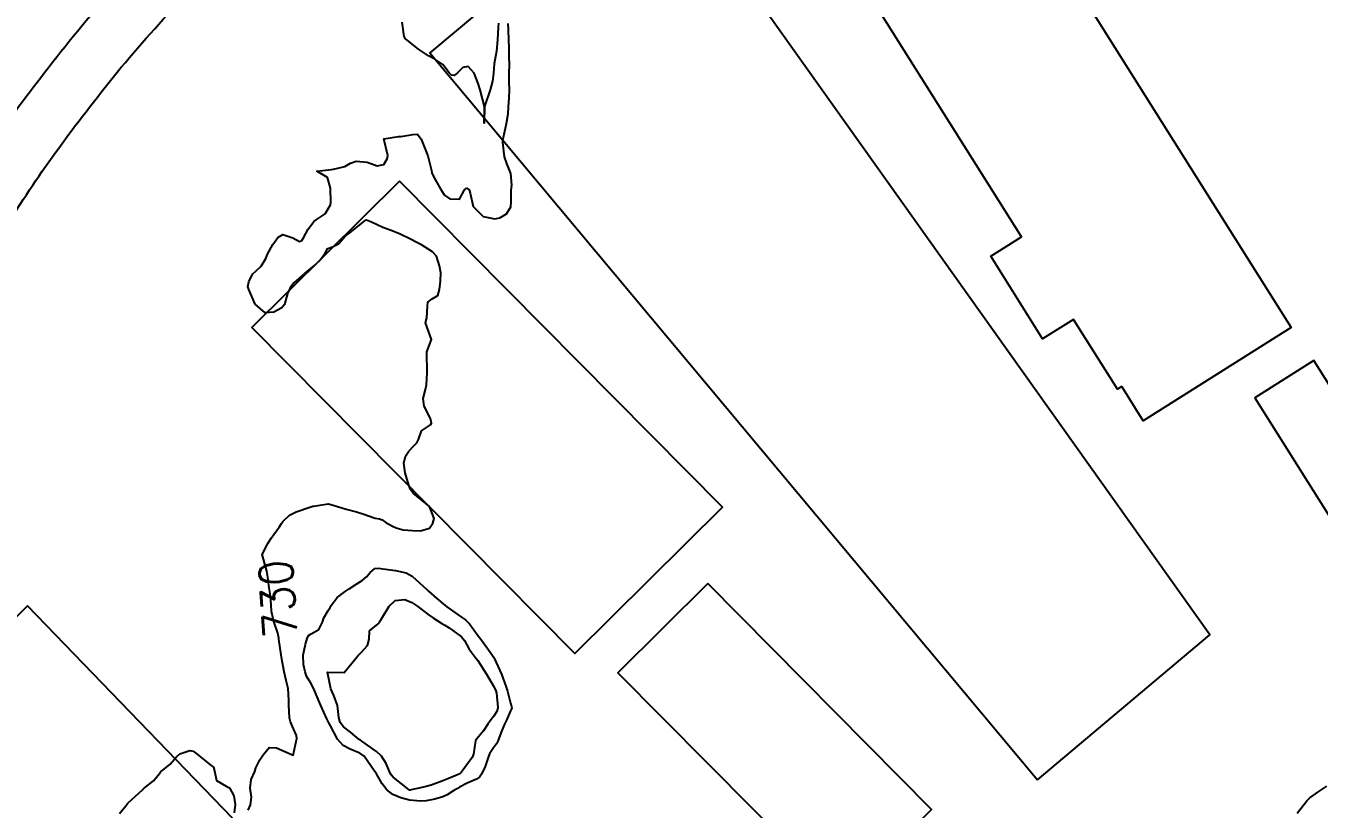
# Model space of a CAD drawing. Header units: metres. Extents: x 307586 to 320046, y 7427249 to 7434250.
# Drawn here: x 315434.2 to 315589.4, y 7432526.4 to 7432620.2 of the extents above; entities that cross this region are included whole.
import ezdxf
from ezdxf.enums import TextEntityAlignment as Align

# ---------------------------------------------------------------- set-up
doc = ezdxf.new("R2010")
doc.units = ezdxf.units.M
doc.header["$MEASUREMENT"] = 0
for name, color, linetype in [('Cotas', 45, 'Continuous'), ('Curvas de Nivel 1m', 11, 'Continuous'), ('Curvas de Nivel 5m', 15, 'Continuous'), ('Edificações', 30, 'Continuous'), ('Vias Primárias', 230, 'Continuous')]:
    doc.layers.add(name, color=color, linetype=linetype)
doc.styles.add('Style-STANDARD', font='STANDARD.shx')

msp = doc.modelspace()

# ---------------------------------------------------------------- linework, layer by layer
at = {"layer": 'Curvas de Nivel 1m', "flags": 128}
for points, elevation in [([(315476.57, 7432555.23), (315477.03, 7432555.17), (315478.57, 7432554.97), (315479.84, 7432554.67), (315480.56, 7432554.27), (315482.36, 7432552.64), (315482.53, 7432552.48), (315483.52, 7432551.62), (315484.51, 7432550.78), (315484.73, 7432550.61), (315486.5, 7432549.39), (315486.98, 7432549.06), (315487.43, 7432548.58), (315488.47, 7432547.15), (315488.91, 7432546.56), (315490.11, 7432544.88), (315490.35, 7432544.54), (315490.44, 7432544.38), (315491.28, 7432542.53), (315491.8, 7432541.12), (315491.99, 7432540.52), (315492.38, 7432539.05), (315492.5, 7432538.65), (315492.52, 7432538.52), (315492.49, 7432538.4), (315492.37, 7432538.16), (315491.87, 7432537.01), (315491.66, 7432536.53), (315491.26, 7432535.6), (315490.84, 7432534.53), (315490.67, 7432534.18), (315490.31, 7432533.71), (315489.85, 7432533), (315489.7, 7432532.55), (315489.34, 7432531.49), (315488.88, 7432530.55), (315488.64, 7432530.18), (315488.27, 7432529.95), (315487.15, 7432529.47), (315486.26, 7432528.98), (315485.99, 7432528.85), (315485.55, 7432528.6), (315484.78, 7432528.07), (315484.24, 7432527.84), (315483.3, 7432527.57), (315482.23, 7432527.38), (315481.56, 7432527.32), (315480.23, 7432527.44), (315479.19, 7432527.72), (315478.24, 7432528.12), (315477.52, 7432528.69), (315476.96, 7432529.4), (315476.27, 7432530.58), (315476.2, 7432530.71), (315476.06, 7432530.93), (315474.79, 7432532.73), (315474.3, 7432533.09), (315473.11, 7432533.55), (315472.31, 7432534.01), (315471.63, 7432534.77), (315470.76, 7432536.36), (315470.55, 7432536.78), (315470.35, 7432537.2), (315469.63, 7432538.79), (315469.06, 7432540.12), (315468.77, 7432540.8), (315468.4, 7432541.46), (315467.9, 7432542.3), (315467.73, 7432542.81), (315467.54, 7432543.7), (315467.49, 7432544.81), (315467.79, 7432546.14), (315467.96, 7432546.81), (315468.12, 7432547.16), (315468.47, 7432547.37), (315469.38, 7432547.9), (315469.82, 7432548.79), (315469.99, 7432549.29), (315470.51, 7432550.19), (315470.75, 7432550.54), (315470.87, 7432550.78), (315471.56, 7432551.74), (315472.53, 7432552.45), (315473.03, 7432552.75), (315473.91, 7432553.37), (315474.55, 7432553.78), (315475.08, 7432554.2), (315475.54, 7432554.72), (315476.08, 7432555.2)], 731), ([(315480.52, 7432551.13), (315481.24, 7432550.65), (315482.5, 7432549.71), (315483.13, 7432549.26), (315484.14, 7432548.62), (315484.49, 7432548.41), (315485.01, 7432548.08), (315486.47, 7432547.02), (315486.83, 7432546.58), (315487.42, 7432545.54), (315488.13, 7432544.56), (315488.44, 7432544.16), (315489.48, 7432542.55), (315490.4, 7432540.99), (315490.6, 7432540.54), (315490.67, 7432540.25), (315490.85, 7432538.54), (315490.75, 7432538.15), (315490.36, 7432537.51), (315489.94, 7432536.95), (315489.65, 7432536.55), (315489.12, 7432535.76), (315488.33, 7432534.78), (315488.17, 7432534.56), (315487.91, 7432532.96), (315487.76, 7432532.57), (315486.45, 7432530.76), (315486.29, 7432530.59), (315486.27, 7432530.58), (315484.86, 7432530.01), (315484.26, 7432529.77), (315482.84, 7432529.22), (315482.26, 7432529.06), (315481.91, 7432528.99), (315480.44, 7432528.66), (315480.28, 7432528.63), (315480.25, 7432528.64), (315480.2, 7432528.66), (315478.27, 7432530.21), (315478.04, 7432530.46), (315477.92, 7432530.69), (315477.43, 7432531.84), (315476.88, 7432532.7), (315476.3, 7432533.26), (315474.52, 7432534.53), (315474.32, 7432534.66), (315474.28, 7432534.69), (315474.2, 7432534.73), (315473.16, 7432535.58), (315472.34, 7432536.21), (315471.94, 7432536.76), (315471.76, 7432537.36), (315471.63, 7432538.77), (315471.17, 7432539.98), (315470.83, 7432540.78), (315470.41, 7432542.78), (315472.41, 7432542.76), (315473.32, 7432543.85), (315474.04, 7432544.74), (315474.45, 7432545.13), (315475.21, 7432545.97), (315475.39, 7432546.72), (315475.46, 7432547.73), (315476.49, 7432548.58), (315476.56, 7432548.64), (315476.61, 7432548.71), (315476.78, 7432548.99), (315477.79, 7432550.69), (315478.52, 7432551.38), (315479.69, 7432551.5)], 732)]:
    msp.add_lwpolyline(points, close=True, dxfattribs=dict(at, elevation=elevation))
at = {"layer": 'Curvas de Nivel 1m', "elevation": 731, "flags": 128}
msp.add_lwpolyline([(315586.74, 7432525.89), (315587.89, 7432527.37), (315588.26, 7432527.74), (315589.21, 7432528.41), (315590.27, 7432529.1)], dxfattribs=at)
at = {"layer": 'Curvas de Nivel 5m', "elevation": 730, "flags": 128}
for points in [[(315460.88, 7432526.23), (315461.17, 7432526.89), (315461.31, 7432527.81), (315461.13, 7432528.89), (315461.26, 7432529.9), (315461.71, 7432530.89), (315461.83, 7432531.33), (315462.29, 7432532.26), (315462.69, 7432532.87), (315463.41, 7432533.76), (315464.31, 7432533.73), (315466.29, 7432532.83), (315466.75, 7432534.82), (315466.7, 7432535.2), (315466.33, 7432535.99), (315465.98, 7432536.83), (315465.87, 7432537.31), (315465.77, 7432538.84), (315465.77, 7432539.44), (315465.7, 7432540.84), (315465.47, 7432541.77), (315465.21, 7432542.84), (315464.93, 7432544.35), (315464.84, 7432544.85), (315464.59, 7432546.72), (315464.58, 7432546.85), (315464.47, 7432547.46), (315463.99, 7432548.86), (315463.7, 7432550.06), (315463.64, 7432550.86), (315463.57, 7432551.91), (315463.41, 7432552.87), (315463.25, 7432554.17), (315463.15, 7432554.87), (315463.03, 7432555.33), (315462.58, 7432556.88), (315463.25, 7432558.22), (315463.64, 7432558.86), (315464.63, 7432560.16), (315464.89, 7432560.59), (315465.06, 7432560.85), (315465.87, 7432561.6), (315466.64, 7432561.98), (315468.43, 7432562.58), (315468.65, 7432562.66), (315468.76, 7432562.69), (315469.51, 7432562.79), (315470.49, 7432562.95), (315470.66, 7432562.93), (315471.11, 7432562.78), (315472.65, 7432562.32), (315473.9, 7432562), (315474.64, 7432561.76), (315476.13, 7432561.23), (315476.64, 7432561.14), (315476.98, 7432561.04), (315477.39, 7432560.7), (315478.2, 7432560.26), (315478.63, 7432560.08), (315479.47, 7432559.83), (315480.62, 7432559.75), (315481.57, 7432559.7), (315482.63, 7432560.05), (315483.05, 7432560.63), (315483.22, 7432561.21), (315482.65, 7432562.64), (315480.68, 7432564.22), (315480.35, 7432564.66), (315480.18, 7432565.18), (315479.74, 7432566.67), (315479.56, 7432567.83), (315479.78, 7432568.67), (315480.15, 7432569.26), (315480.74, 7432569.86), (315481.12, 7432570.28), (315481.31, 7432570.65), (315481.69, 7432571.72), (315482.77, 7432572.43), (315482.9, 7432572.64), (315482.78, 7432573.17), (315482.02, 7432574.65), (315481.88, 7432575.58), (315482.16, 7432576.65), (315482.27, 7432577.2), (315482.35, 7432578.64), (315482.36, 7432579.15), (315482.32, 7432580.65), (315482.34, 7432581.18), (315482.89, 7432582.64), (315482.15, 7432584.65), (315482.33, 7432585.25), (315482.4, 7432586.65), (315482.45, 7432587.14), (315482.96, 7432587.53), (315483.66, 7432587.93), (315483.85, 7432588.63), (315483.98, 7432589.63), (315484.02, 7432590.62), (315483.86, 7432591.48), (315483.47, 7432592.63), (315483.02, 7432593.17), (315481.69, 7432593.99), (315481.04, 7432594.33), (315480.38, 7432594.67), (315479.05, 7432595.3), (315478.05, 7432595.7), (315477.06, 7432596.09), (315475.67, 7432596.72), (315475.07, 7432596.94), (315474.88, 7432596.92), (315474.69, 7432596.74), (315473.05, 7432595.44), (315472.64, 7432595.17), (315472.34, 7432594.77), (315471.74, 7432594.07), (315471.03, 7432593.7), (315470.35, 7432593.46), (315470.01, 7432592.79), (315469.59, 7432592.21), (315469, 7432591.69), (315467.99, 7432590.82), (315466.98, 7432589.98), (315466.38, 7432589.43), (315465.92, 7432588.84), (315465.63, 7432588.17), (315465.25, 7432586.85), (315464.94, 7432586.45), (315463.98, 7432585.91), (315462.93, 7432585.86), (315461.74, 7432586.89), (315460.96, 7432588.66), (315460.88, 7432588.9), (315460.86, 7432589.01), (315460.97, 7432589.58), (315461.41, 7432590.47), (315461.86, 7432590.89), (315462.46, 7432591.42), (315463.01, 7432592.35), (315463.23, 7432592.88), (315463.86, 7432594.04), (315464.47, 7432594.86), (315465.05, 7432595.25), (315466.25, 7432594.84), (315467.04, 7432594.39), (315467.35, 7432594.52), (315467.54, 7432594.82), (315468.11, 7432595.87), (315468.77, 7432596.8), (315469.07, 7432597.01), (315470.14, 7432597.73), (315470.77, 7432598.78), (315470.81, 7432599.07), (315470.78, 7432600.78), (315470.41, 7432602.08), (315469.13, 7432602.81), (315470.89, 7432603.03), (315471.14, 7432603.05), (315472.51, 7432603.39), (315473.15, 7432603.77), (315473.86, 7432604.04), (315475.15, 7432603.9), (315476.38, 7432603.48), (315477.15, 7432603.62), (315477.56, 7432604.31), (315477.64, 7432604.71), (315477.18, 7432606.71), (315478.92, 7432606.96), (315479.19, 7432606.97), (315480.63, 7432607.23), (315481.19, 7432607.27), (315481.64, 7432606.66), (315481.96, 7432605.87), (315482.43, 7432604.65), (315482.88, 7432602.9), (315482.94, 7432602.64), (315483.13, 7432602.19), (315483.68, 7432601.19), (315484, 7432600.63), (315484.44, 7432599.95), (315485.1, 7432599.5), (315486.24, 7432599.47), (315486.83, 7432600.59), (315486.95, 7432600.75), (315487.11, 7432600.79), (315487.4, 7432600.59), (315487.51, 7432600.19), (315487.89, 7432598.58), (315489.08, 7432597.41), (315490.5, 7432597.12), (315491.07, 7432597.23), (315491.88, 7432597.73), (315492.4, 7432598.53), (315492.46, 7432599.16), (315492.43, 7432600.53), (315492.51, 7432601.13), (315492.39, 7432602.53), (315491.92, 7432603.76), (315491.66, 7432604.54), (315491.44, 7432606.27), (315491.46, 7432606.54), (315491.76, 7432607.98), (315491.87, 7432608.53), (315492.07, 7432609.69), (315492.14, 7432610.53), (315492.21, 7432611.56), (315492.24, 7432612.53), (315492.22, 7432613.58), (315492.21, 7432614.53), (315492.23, 7432615.6), (315492.22, 7432616.53), (315492.19, 7432617.66), (315492.17, 7432618.53), (315492.11, 7432619.76), (315492.08, 7432620.53)], [(315490.91, 7432620.55), (315490.89, 7432620.08), (315490.79, 7432618.55), (315490.67, 7432617.19), (315490.57, 7432616.55), (315490.42, 7432615.68), (315490.33, 7432614.55), (315490.21, 7432613.61), (315489.92, 7432612.56), (315489.23, 7432610.57), (315489.21, 7432608.57), (315489.23, 7432610.57), (315488.72, 7432612.58), (315488.5, 7432613.34), (315488.01, 7432614.58), (315487.29, 7432615.38), (315486.64, 7432615.25), (315485.99, 7432614.6), (315485.6, 7432614.28), (315485.28, 7432614.32), (315485, 7432614.61), (315484.26, 7432615.59), (315483.3, 7432616.23), (315482.51, 7432616.65), (315481.31, 7432617.46), (315479.77, 7432618.68), (315479.61, 7432618.96), (315479.35, 7432620.69)], [(315445.46, 7432525.83), (315446.22, 7432526.76), (315446.46, 7432527.07), (315448.24, 7432528.72), (315448.4, 7432528.88), (315448.62, 7432529.04), (315449.52, 7432529.76), (315450.27, 7432530.64), (315450.43, 7432530.86), (315450.65, 7432531.02), (315451.55, 7432531.74), (315452.29, 7432532.64), (315452.68, 7432532.99), (315453.88, 7432533.4), (315454.3, 7432533.3), (315454.76, 7432532.97), (315456.28, 7432531.73), (315456.72, 7432531.38), (315456.86, 7432530.94), (315457.11, 7432529.79), (315458.26, 7432529.13), (315458.64, 7432528.92), (315459.19, 7432527.96), (315459.35, 7432526.91), (315459.21, 7432525.91)]]:
    msp.add_lwpolyline(points, dxfattribs=at)
at = {"layer": 'Edificações'}
for points in [[(315565.68, 7432577.01), (315565.17, 7432576.69), (315559.9, 7432585.05), (315556.2, 7432582.72), (315549.97, 7432592.62), (315553.67, 7432594.95), (315529.6, 7432633.17), (315547.86, 7432644.67), (315583.43, 7432588.19), (315586.02, 7432584.08), (315568.27, 7432572.9), (315565.68, 7432577.01), (315565.68, 7432577.01)], [(315593.85, 7432558.8), (315600.52, 7432548.21), (315606.47, 7432551.95), (315599.8, 7432562.54), (315588.73, 7432580.12), (315581.65, 7432575.66), (315592.72, 7432558.09), (315593.85, 7432558.8)]]:
    msp.add_lwpolyline(points, dxfattribs=at)
for points in [[(315555.6, 7432529.86), (315576.27, 7432547.25), (315510.21, 7432640.01), (315482.7, 7432616.99)], [(315479.06, 7432601.63), (315461.35, 7432584.08), (315500.08, 7432545.01), (315517.78, 7432562.55)], [(315516.03, 7432553.39), (315505.25, 7432542.72), (315532.09, 7432515.64), (315542.86, 7432526.31)], [(315434.44, 7432550.72), (315422.03, 7432538.33), (315427.76, 7432532.83), (315420.17, 7432525.48), (315423.67, 7432521.7), (315421.72, 7432519.72), (315443.65, 7432497.82), (315450.56, 7432504.43), (315464.56, 7432490.13), (315478.55, 7432504.71), (315481, 7432502.41), (315483.75, 7432505.09), (315470.67, 7432518.53), (315467.99, 7432516.01)]]:
    msp.add_lwpolyline(points, close=True, dxfattribs=at)
at = {"layer": 'Vias Primárias'}
for points in [[(315542.99, 7432709.31), (315517.46, 7432687.78), (315494.69, 7432668.45), (315465.89, 7432644.44, 0.014462), (315453.6, 7432633.58, 0.041875), (315436.46, 7432614.59, 0.030513), (315423.37, 7432595.53, 0.010513), (315415.15, 7432581.01), (315398.31, 7432549.04), (315388.04, 7432529.89), (315371.3, 7432498.49), (315348.69, 7432456.46), (315332.53, 7432426.45), (315312.71, 7432390.04), (315295.91, 7432358.69), (315279.95, 7432329.79), (315264.77, 7432301.88), (315250.71, 7432275.95), (315237.06, 7432255.77, -0.030476), (315225.86, 7432241.21, 0.005635), (315218.97, 7432233.11, -0.027731), (315211.6, 7432225.18, 0.004843), (315196.63, 7432210.5, -0.026484)], [(315542.99, 7432709.31), (315517.46, 7432687.78), (315494.69, 7432668.45), (315465.89, 7432644.44, 0.014462), (315453.6, 7432633.58, 0.041875), (315436.46, 7432614.59, 0.030513), (315423.37, 7432595.53, 0.010513), (315415.15, 7432581.01), (315398.31, 7432549.04), (315388.04, 7432529.89), (315371.3, 7432498.49), (315348.69, 7432456.46), (315332.53, 7432426.45), (315312.71, 7432390.04), (315295.91, 7432358.69), (315279.95, 7432329.79), (315264.77, 7432301.88), (315250.71, 7432275.95), (315237.06, 7432255.77, -0.030476), (315225.86, 7432241.21, 0.005635), (315218.97, 7432233.11, -0.027731), (315211.6, 7432225.18, 0.004843), (315196.63, 7432210.5, -0.026484)], [(315429.63, 7432592.48, -0.035878), (315441.87, 7432610.48, -0.041875), (315458.25, 7432628.62, -0.014462)], [(315429.63, 7432592.48, -0.035878), (315441.87, 7432610.48, -0.041875), (315458.25, 7432628.62, -0.014462)]]:
    msp.add_lwpolyline(points, format="xyb", dxfattribs=at)

# ---------------------------------------------------------------- texts
at = {"layer": 'Cotas', "style": 'Style-STANDARD'}
msp.add_text('730', height=4, rotation=94.0651, dxfattribs=at).set_placement((315464.47, 7432551.56, 730), align=Align.MIDDLE_CENTER)

doc.saveas('drawing.dxf')
